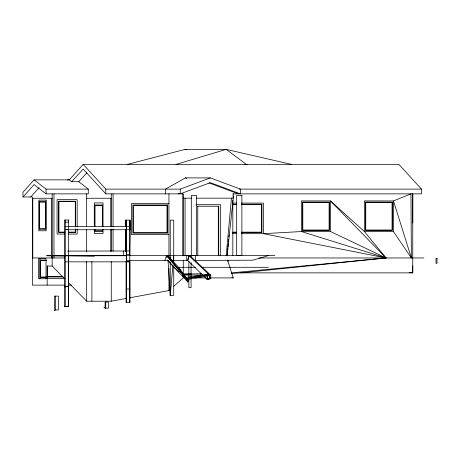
<?xml version="1.0" encoding="UTF-8"?>
<svg xmlns="http://www.w3.org/2000/svg" width="460" height="460" viewBox="0 0 460 460"><rect width="100%" height="100%" fill="white"/><g stroke="black" fill="none" stroke-linecap="round" stroke-linejoin="round"><path stroke-width="0.69" d="M23 196.983L34.103 184.598L46.046 193.861L88.291 193.861L88.291 189.117L78.746 181.717L71.662 181.717L69.27 179.86L34.103 179.86L23 192.24L23 196.983L32.361 196.983L32.361 285.119L64.469 285.119M39.882 278.737L39.882 258.761M46.034 278.737L46.034 258.761L38.565 258.761L38.565 278.737L47.351 278.737L47.351 265.897M47.15 285.119L47.15 266.029L52.17 266.029L64.67 278.777M51.738 257.962L51.738 198.254M52.17 193.861L52.17 266.029M64.486 286.827L68.586 286.603L68.592 255.731L94.346 256.203M111.257 226.861L111.257 193.861M126.327 302.507L126.327 220.139M130.14 229.804L129.806 220.139L129.806 302.507M168.941 257.255L168.941 193.861M170.252 262.608L170.252 295.768L173.73 295.308L173.73 266.88M188.853 279.07L188.853 287.678L191.078 287.678L191.078 278.352M188.853 276.92L188.853 261.148M191.078 276.92L191.078 262.574M220.558 255.829L220.558 204.706L196.029 204.706M412.758 223.06L412.758 193.861L412.758 272.866L240.896 272.866L231.69 273.384M125.591 251.539L125.643 229.413M125.649 226.561L125.666 220.139L130.214 220.139L129.806 255.478M189.664 256.743L189.738 255.478L210.761 275.195L210.761 278.501L208.432 279.726L208.414 278.432M167.722 255.478L178.532 267.294L186.794 278.45L186.748 279.07L187.237 278.978M172.874 265.426L170.252 295.768L168.038 260.504L126.327 260.642L129.346 262.114L129.346 260.797M173.178 261.895L173.73 255.478M226.193 255.823L231.443 198.168M227.827 247.992L227.102 255.823L233.255 198.168L233.255 193.861M227.959 246.566L228.223 243.714M228.419 241.58L228.614 239.441M228.879 236.595L229.011 235.169M207.368 275.994L206.988 279.341L209.34 278.283L209.748 275.27L188.68 255.478L187.795 260.435L202.946 275.356M207.517 274.654L207.673 273.32M164.818 260.515L166.566 255.478L186.933 279.824L188.019 279.927L188.272 281.646L187.772 281.945L188.019 279.927L182.154 274.085M207.564 275.948L206.988 279.341L203.958 276.351M189.514 256.714L189.738 255.478M189.06 255.835L187.795 260.435L172.08 260.486M209.84 277.138L208.432 279.726M227.89 261.418L228.706 260.268M30.745 196.983L39.071 187.697M69.27 179.86L83.191 164.335L398.854 164.335L421.458 189.117L421.458 193.861L232.691 193.861M71.662 181.717L83.191 169.073L105.794 193.861L183.258 193.861L183.258 255.823M78.746 181.717L86.911 172.759M129.547 297.833L168.941 290.547L169.999 289.61M173.713 286.333L183.258 277.903L183.258 276.477L182.344 275.546M55.499 309.971L54.343 310.626L54.343 296.119L58.368 296.119L58.368 309.971L55.499 309.971L55.499 296.119M210.323 177.905L180.239 189.117L180.239 193.861L210.323 182.649L240.407 193.861L240.407 189.117L210.323 177.905L185.328 177.905L165.473 189.117L165.473 193.861M105.788 302.013L105.093 302.358L105.093 308.142L108.548 308.142L108.359 302.013L105.788 302.013L105.788 308.142L103.92 307.596M178.169 193.861L179.509 193.361M175.984 164.421L226.188 149.373L291.697 164.456M268.749 255.478L252.62 260.21L195.345 260.406L195.345 255.478M67.171 180.084L69.949 179.365M127.523 164.369L185.098 149.373L226.188 149.373L246.244 164.335L247.664 164.484M68.172 282.348L86.675 301.214L111.257 301.214L126.028 298.483M186.599 278.484L208.317 274.672L208.926 275.741L187.484 279.479M185.392 278.214L186.794 278.45L209.081 274.643M185.38 277.547L206.408 274.39L208.391 274.723M210.761 278.501L209.748 278.639L209.748 275.27L210.761 275.195L208.368 275.27M240.896 272.866L386.043 257.962L364.36 231.535L330.498 200.928L301.403 200.928L301.403 231.535L386.043 257.962L330.498 200.928L330.498 231.535L386.043 257.962L231.075 272.93M244.818 164.461L246.244 164.335M64.463 306.308L68.586 306.308M191.302 255.352L191.302 195.402L196.512 195.402L196.512 255.467L186.737 255.478L186.737 260.44M182.856 274.091L201.359 273.752L199.881 275.063L183.557 275.063M65.285 255.743L126.327 255.478M190.624 255.478L196.512 255.467M34.103 179.86L46.046 189.117L88.291 189.117M83.191 164.335L105.794 189.117L180.239 189.117M239.269 189.117L421.458 189.117M183.258 198.168L191.486 198.168M196.483 198.168L233.255 198.168L233.007 195.707M32.361 198.254L52.17 198.254M86.675 198.248L111.257 198.248M232.283 203.078L236.515 203.078M241.46 203.078L263.339 203.078L263.339 233.686L386.043 257.962M168.941 203.504L131.439 203.504L131.439 234.623L168.941 234.623M232.283 204.257L236.515 204.257M241.46 204.257L261.924 204.257L261.924 232.507L241.46 232.507M232.794 204.602L236.382 204.602M241.408 204.602L261.51 204.602L261.51 232.156L241.408 232.156M197.351 206.241L218.724 206.241L218.724 255.8M65.285 222.174L68.592 222.174M65.285 226.487L130.14 226.487M65.285 229.517L68.592 229.517M65.285 229.747L130.105 229.747M330.498 231.535L301.403 231.535L263.339 233.686L241.46 233.686M393.455 231.535L364.36 231.535L364.36 200.928L393.455 200.928L410.947 193.861L411.372 257.962L393.455 231.535L393.455 200.928L411.372 257.962M64.636 232.122L58.955 232.122L58.955 201.606L75.279 201.606L75.279 226.441M68.183 232.122L75.279 232.122L75.279 229.281M232.794 232.156L236.382 232.156M64.981 232.513L58.575 232.513L58.575 201.215L75.659 201.215L75.659 226.82M68.54 232.513L75.659 232.513L75.659 228.953M232.283 232.507L236.515 232.507M232.283 233.686L236.515 233.686M64.963 234.071L57.057 234.071L57.057 199.657L77.176 199.657L77.176 226.901M68.551 234.071L77.176 234.071L77.176 229.051M129.858 250.976L67.585 251.108M64.486 255.484L274.833 255.478M126.575 255.743L46.598 255.731L64.975 256.065M32.361 257.962L64.641 257.962M258.877 257.962L423.93 257.962M46.345 260.17L40.21 260.17L40.21 277.328L46.345 277.328M46.276 260.538L40.296 260.538L40.296 276.96L46.276 276.96M65.285 261.849L129.892 261.849L129.892 302.507L126.092 302.507L126.092 261.234M178.376 267.294L195.431 267.294M201.48 267.294L268.462 267.294M182.85 274.114L191.354 274.114M46.983 276.581L62.773 276.581M47.346 276.949L63.135 276.949M195.396 277.903L206.109 277.903M210.398 277.903L233.255 277.903L227.539 259.957M47.087 278.358L64.958 278.358M68.034 285.119L71.605 285.119M65.285 286.603L68.586 286.603M126.092 289.047L129.892 289.047M126.327 254.299L129.806 254.363M168.751 257.554L170.183 257.583M409.199 272.579L412.758 272.866L412.758 265.771M185.098 149.373L186.49 149.736M231.892 277.541L233.255 277.903M64.463 286.603L65.285 286.827M185.328 177.905L186.697 178.284M208.92 182.896L238.337 193.861M178.952 272.05L167.722 260.504L168.923 261.257M167.722 260.504L170.815 263.413M207.598 278.731L208.61 279.737L207.627 278.72M187.277 280.617L188.272 281.646L187.743 280.726M167.181 259.923L187.772 281.945L187.599 280.22L166.566 255.478L166.917 258.02M168.274 256.145L186.933 279.824L187.772 281.945M178.532 267.294L184.535 276.241M185.334 277.438L186.933 279.824L186.794 278.45M126.575 289.047L126.414 220.144L125.666 220.139L125.666 226.498M232.823 200.272L232.823 255.823M218.293 206.241L218.293 255.8M197.783 206.241L197.783 255.8M191.078 255.478L191.078 256.893M185.07 198.168L185.07 255.823M183.258 260.095L183.258 273.625M182.827 193.861L182.827 255.823M173.73 262.614L173.73 220.139L170.252 220.139L170.252 259.078M168.941 268.588L168.941 290.547M126.575 255.53L126.575 302.507M125.666 229.327L125.666 251.235M123.636 251.108L123.636 255.49M113.068 193.861L113.068 226.837M113.068 228.988L113.068 251.206M111.257 229.011L111.257 251.189M111.257 261.504L111.257 301.214M110.825 198.248L110.825 226.682M110.825 229.523L110.825 251.562M105.794 189.117L105.794 193.861M103.034 226.383L103.034 202.923L94.277 202.923L94.277 226.383M103.034 229.23L103.034 233.496L94.277 233.496L94.277 229.23M102.557 226.423L102.557 204.999L94.76 204.999L94.76 226.423M102.557 229.275L102.557 231.42L94.76 231.42L94.76 229.275M102.402 226.446L102.402 205.677L94.915 205.677L94.915 226.446M102.402 229.31L102.402 230.742L94.915 230.742L94.915 229.31M91.902 261.504L91.902 301.214M86.675 193.861L86.675 226.682M86.675 229.523L86.675 251.562M86.675 261.504L86.675 301.214M68.339 261.458L68.339 306.458M65.285 220.018L65.285 306.251M53.981 193.861L53.981 257.962M46.046 189.117L46.046 193.861M32.792 198.254L32.792 257.962M241.88 195.408L236.67 195.408L236.67 255.357L241.88 255.478L241.88 195.408M46.155 200.094L38.876 200.094L38.876 230.782L46.155 230.782L46.155 200.094M45.793 201.658L39.238 201.658L39.238 229.212L45.793 229.212L45.793 201.658M329.417 202.107L302.479 202.107L302.479 230.356L329.417 230.356L329.417 202.107M392.38 202.107L365.441 202.107L365.441 230.356L392.38 230.356L392.38 202.107M45.672 202.176L39.359 202.176L39.359 228.695L45.672 228.695L45.672 202.176M329.101 202.452L302.801 202.452L302.801 230.006L329.101 230.006L329.101 202.452M392.058 202.452L365.757 202.452L365.757 230.006L392.058 230.006L392.058 202.452M167.515 204.97L132.859 204.97L132.859 233.157L167.515 233.157L167.515 204.97M167.003 205.499L133.371 205.499L133.371 232.628L167.003 232.628L167.003 205.499M68.592 220.018L64.486 220.018L64.486 306.458L68.586 306.458L68.592 220.018M437 258.307L436.022 258.307L436.022 263.39L437 263.39L437 258.307"/></g></svg>
